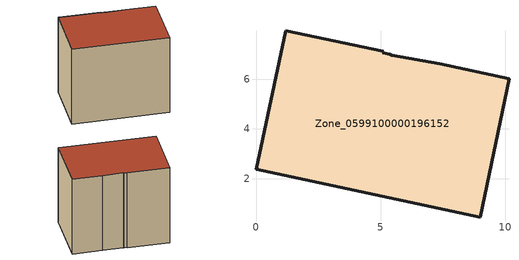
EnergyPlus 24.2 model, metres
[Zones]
Zone_0599100000196152
 floor ground (C_G): 5.09,7.11 5.09,7.05 5.36,7 5.43,6.95 7.36,6.62 10.14,6.02 8.99,0.45 0,2.38 1.2,7.94 z0
 wall outside (C_F): 5.09,7.05 5.09,7.11 1.2,7.94 0,2.38 8.99,0.45 10.14,6.02 7.36,6.62 5.43,6.95 5.36,7 5.09,7.05 z0:8.01
 roof outside (C_R): 8.99,0.45 10.14,6.02 7.36,6.62 5.43,6.95 5.36,7 5.09,7.05 5.09,7.11 1.2,7.94 0,2.38 z8.01
[BUILDING]
Pand.0599100000196152: North Axis=0; Terrain=City; Loads Convergence Tolerance Value=0.04; Temperature Convergence Tolerance Value=0.4; Solar Distribution=FullExterior; Maximum Number of Warmup Days=25; Minimum Number of Warmup Days=1
[Site:Location]
Rotterdam.The.Hague.AP_ZH_NLD Design_Conditions: Latitude=51.96; Longitude=4.45; Time Zone=1; Elevation=-4.5
[SITE:GROUNDTEMPERATURE:BUILDINGSURFACE]
18, 18, 18, 18, 18, 18, 18, 18, 18, 18, 18, 18
[MATERIAL] Thermal Absorptance=0.9; Solar Absorptance=0.7; Visible Absorptance=0.7
Name | Roughness | Thickness | Conductivity | Density | Specific Heat
G.TC.1975-1991 | MediumSmooth | 0.15 | 0.288461 | 540 | 1210
F.TC.1975-1991 | Rough | 0.3 | 0.230769 | 1920 | 840
R.TC.1975-1991 | MediumRough | 0.2 | 0.153846 | 1500 | 1000
[CONSTRUCTION]
C_G: G.TC.1975-1991
C_F: F.TC.1975-1991
C_R: R.TC.1975-1991
[ZONE]
Zone_0599100000196152: Type=1; Multiplier=1; Ceiling Height=Autocalculate; Volume=Autocalculate; Floor Area=autocalculate; Part of Total Floor Area=Yes
[ZONEINFILTRATION:DESIGNFLOWRATE]
Infil_Zone_0599100000196152: Zone or ZoneList or Space or SpaceList=Zone_0599100000196152; Schedule=AlwaysOn; Design Flow Rate Calculation Method=Flow/Area; Flow Rate per Floor Area=0.003; Constant Term Coefficient=1; Temperature Term Coefficient=0; Velocity Term Coefficient=0; Velocity Squared Term Coefficient=0
[HVACTEMPLATE:ZONE:IDEALLOADSAIRSYSTEM]
Zone_0599100000196152: Maximum Heating Supply Air Temperature=50; Minimum Cooling Supply Air Temperature=13; Maximum Heating Supply Air Humidity Ratio=0.0156; Minimum Cooling Supply Air Humidity Ratio=0.0077; Heating Limit=NoLimit; Cooling Limit=NoLimit; Dehumidification Control Type=ConstantSensibleHeatRatio; Cooling Sensible Heat Ratio=0.7; Dehumidification Setpoint=60; Humidification Control Type=None; Humidification Setpoint=30; Outdoor Air Method=None; Outdoor Air Flow Rate per Person=0.00944; Outdoor Air Flow Rate per Zone Floor Area=0; Outdoor Air Flow Rate per Zone=0; Demand Controlled Ventilation Type=None; Outdoor Air Economizer Type=NoEconomizer; Heat Recovery Type=None; Sensible Heat Recovery Effectiveness=0.7; Latent Heat Recovery Effectiveness=0.65
[ZONECONTROL:THERMOSTAT]
ThermostatControl_Zone_0599100000196152: Zone or ZoneList=Zone_0599100000196152; Control Type Schedule=DualSetpointControlType; Control 1=Thermostat_Zone_0599100000196152; Temperature Difference Between Cutout And Setpoint=0
[THERMOSTATSETPOINT:DUALSETPOINT]
Thermostat_Zone_0599100000196152: Heating Setpoint Temperature Schedule=HeatingSetpoint_Zone_0599100000196152; Cooling Setpoint Temperature Schedule=CoolingSetpoint_Zone_0599100000196152
[SCHEDULE:COMPACT]
HeatingSetpoint_Zone_0599100000196152: Through: 12/31, For: AllDays, Until: 24:00, 21
CoolingSetpoint_Zone_0599100000196152: Through: 12/31, For: AllDays, Until: 24:00, 24
DualSetpointControlType: Through: 12/31, For: AllDays, Until: 24:00, 4
AlwaysOn: Through: 12/31, For: AllDays, Until: 24:00, 1
